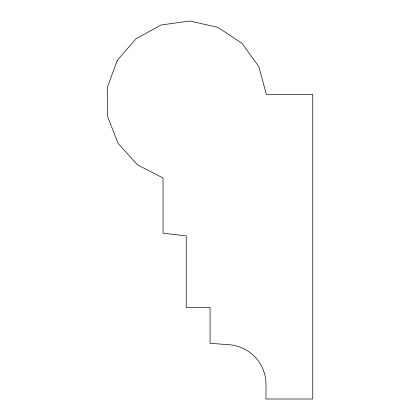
<?xml version="1.0" encoding="UTF-8"?>
<svg xmlns="http://www.w3.org/2000/svg" width="420" height="420" viewBox="0 0 420 420"><rect width="100%" height="100%" fill="white"/><g stroke="black" fill="none" stroke-linecap="round" stroke-linejoin="round"><path stroke-width="0.63" d="M117.117 60.643L107.258 87.733L107.599 116.561L118.109 143.404L137.419 164.808L163.049 178.007L163.049 233.21L186.233 235.862L186.233 307.482L210.079 307.482L210.079 343.292L227.299 344.62A39.827 39.827 0 0 1 265.986 384.08L265.986 399L312.743 399L312.743 94.448L266.38 94.448L258.836 66.623L241.946 43.26L217.896 27.368L189.777 21L161.222 24.974L135.917 38.782L117.117 60.643"/></g></svg>
